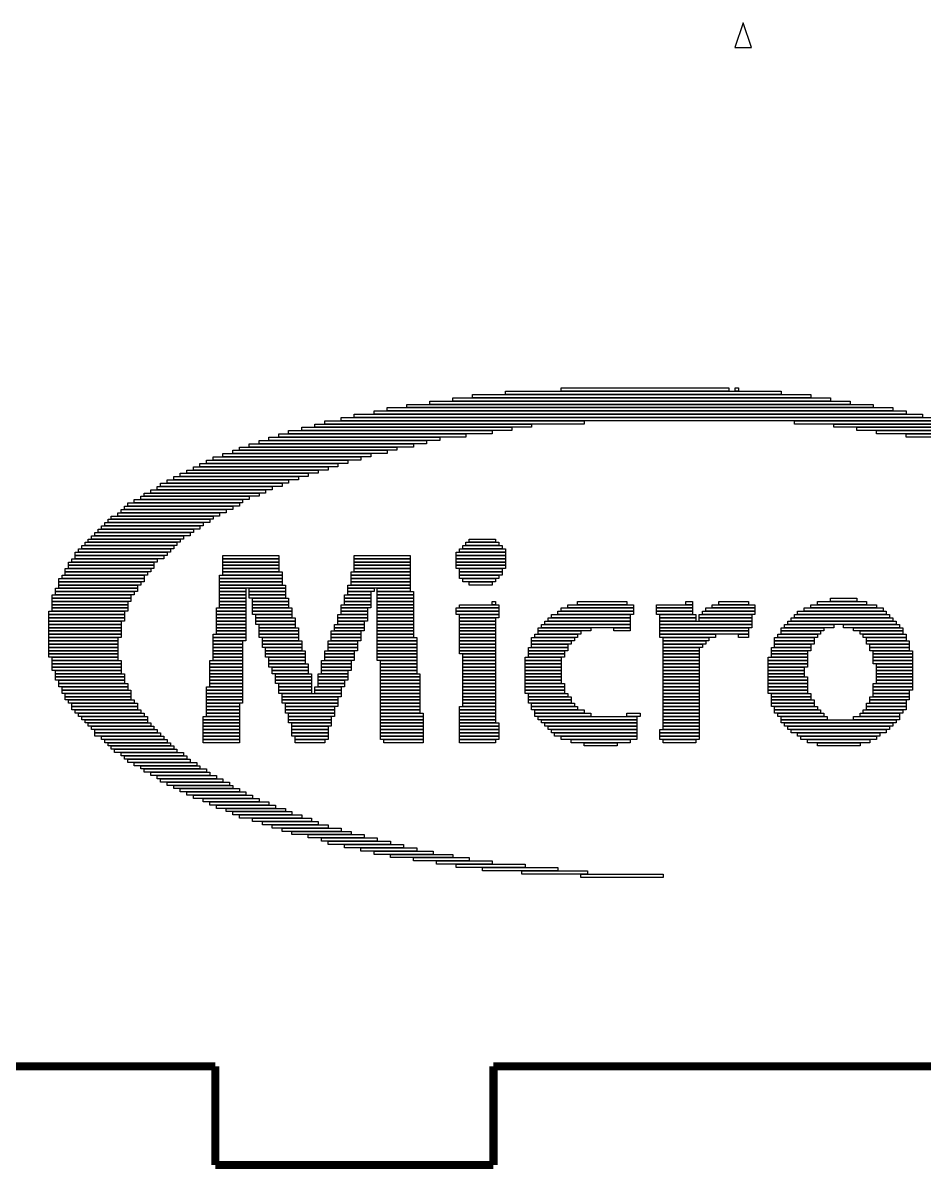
# Model space of a CAD drawing. Extents: x -24 to 175, y -12 to 101.
# Drawn here: x 49.76 to 63.7, y 7.55 to 25.28 of the extents above; entities that cross this region are included whole.
import ezdxf

# ---------------------------------------------------------------- set-up
doc = ezdxf.new("R2010")
doc.units = 0
doc.layers.add('PG_SILKSCREEN_TOP', color=4, linetype='CONTINUOUS')

msp = doc.modelspace()

# ---------------------------------------------------------------- linework, layer by layer
at = {"layer": 'PG_SILKSCREEN_TOP'}
for points in [[(60.904171, 25.27869), (60.777171, 24.89769), (61.031171, 24.89769)], [(56.7182, 19.4818), (56.7182, 19.5326), (61.9506, 19.5326), (61.9506, 19.4818)], [(57.2262, 19.5326), (57.2262, 19.5834), (61.4934, 19.5834), (61.4934, 19.5326)], [(58.0898, 19.5834), (58.0898, 19.6342), (60.6806, 19.6342), (60.6806, 19.5834)], [(60.7822, 19.5834), (60.7822, 19.6342), (60.833, 19.6342), (60.833, 19.5834)], [(55.3974, 19.2786), (55.3974, 19.3294), (63.2206, 19.3294), (63.2206, 19.2786)], [(55.7022, 19.3294), (55.7022, 19.3802), (62.9158, 19.3802), (62.9158, 19.3294)], [(56.0578, 19.3802), (56.0578, 19.431), (62.5602, 19.431), (62.5602, 19.3802)], [(56.4134, 19.431), (56.4134, 19.4818), (62.2554, 19.4818), (62.2554, 19.431)], [(54.6862, 19.1262), (54.6862, 19.177), (63.9318, 19.177), (63.9318, 19.1262)], [(54.8894, 19.177), (54.8894, 19.2278), (63.6778, 19.2278), (63.6778, 19.177)], [(55.1942, 19.2278), (55.1942, 19.2786), (63.4238, 19.2786), (63.4238, 19.2278)], [(53.8734, 18.923), (53.8734, 18.9738), (57.023, 18.9738), (57.023, 18.923)], [(54.0766, 18.9738), (54.0766, 19.0246), (57.3278, 19.0246), (57.3278, 18.9738)], [(54.2798, 19.0246), (54.2798, 19.0754), (57.6326, 19.0754), (57.6326, 19.0246)], [(54.4322, 19.0754), (54.4322, 19.1262), (58.4454, 19.1262), (58.4454, 19.0754)], [(61.6966, 19.0754), (61.6966, 19.1262), (64.135, 19.1262), (64.135, 19.0754)], [(62.3062, 19.0246), (62.3062, 19.0754), (64.2874, 19.0754), (64.2874, 19.0246)], [(62.6618, 18.9738), (62.6618, 19.0246), (64.4906, 19.0246), (64.4906, 18.9738)], [(62.9666, 18.923), (62.9666, 18.9738), (64.6938, 18.9738), (64.6938, 18.923)], [(53.4162, 18.7706), (53.4162, 18.8214), (56.007, 18.8214), (56.007, 18.7706)], [(53.5686, 18.8214), (53.5686, 18.8722), (56.2102, 18.8722), (56.2102, 18.8214)], [(53.721, 18.8722), (53.721, 18.923), (56.6166, 18.923), (56.6166, 18.8722)], [(63.4238, 18.8722), (63.4238, 18.923), (64.8462, 18.923), (64.8462, 18.8722)], [(52.8574, 18.5674), (52.8574, 18.6182), (55.1434, 18.6182), (55.1434, 18.5674)], [(53.0098, 18.6182), (53.0098, 18.669), (55.3974, 18.669), (55.3974, 18.6182)], [(53.1114, 18.669), (53.1114, 18.7198), (55.5498, 18.7198), (55.5498, 18.669)], [(53.2638, 18.7198), (53.2638, 18.7706), (55.8038, 18.7706), (55.8038, 18.7198)], [(52.5018, 18.415), (52.5018, 18.4658), (54.6354, 18.4658), (54.6354, 18.415)], [(52.6034, 18.4658), (52.6034, 18.5166), (54.7878, 18.5166), (54.7878, 18.4658)], [(52.705, 18.5166), (52.705, 18.5674), (54.991, 18.5674), (54.991, 18.5166)], [(52.0954, 18.2118), (52.0954, 18.2626), (54.0258, 18.2626), (54.0258, 18.2118)], [(52.197, 18.2626), (52.197, 18.3134), (54.1782, 18.3134), (54.1782, 18.2626)], [(52.2986, 18.3134), (52.2986, 18.3642), (54.3306, 18.3642), (54.3306, 18.3134)], [(52.4002, 18.3642), (52.4002, 18.415), (54.483, 18.415), (54.483, 18.3642)], [(51.8414, 18.0594), (51.8414, 18.1102), (53.6194, 18.1102), (53.6194, 18.0594)], [(51.8922, 18.1102), (51.8922, 18.161), (53.7718, 18.161), (53.7718, 18.1102)], [(51.9938, 18.161), (51.9938, 18.2118), (53.8734, 18.2118), (53.8734, 18.161)], [(51.4858, 17.8562), (51.4858, 17.907), (53.1622, 17.907), (53.1622, 17.8562)], [(51.5874, 17.907), (51.5874, 17.9578), (53.2638, 17.9578), (53.2638, 17.907)], [(51.6382, 17.9578), (51.6382, 18.0086), (53.4162, 18.0086), (53.4162, 17.9578)], [(51.7398, 18.0086), (51.7398, 18.0594), (53.5178, 18.0594), (53.5178, 18.0086)], [(51.2826, 17.7038), (51.2826, 17.7546), (52.9082, 17.7546), (52.9082, 17.7038)], [(51.3334, 17.7546), (51.3334, 17.8054), (53.0098, 17.8054), (53.0098, 17.7546)], [(51.3842, 17.8054), (51.3842, 17.8562), (53.1114, 17.8562), (53.1114, 17.8054)], [(51.0286, 17.5006), (51.0286, 17.5514), (52.5526, 17.5514), (52.5526, 17.5006)], [(51.0794, 17.5514), (51.0794, 17.6022), (52.6542, 17.6022), (52.6542, 17.5514)], [(51.1302, 17.6022), (51.1302, 17.653), (52.705, 17.653), (52.705, 17.6022)], [(51.2318, 17.653), (51.2318, 17.7038), (52.8066, 17.7038), (52.8066, 17.653)], [(50.8762, 17.3482), (50.8762, 17.399), (52.3494, 17.399), (52.3494, 17.3482)], [(50.927, 17.399), (50.927, 17.4498), (52.4002, 17.4498), (52.4002, 17.399)], [(50.9778, 17.4498), (50.9778, 17.5006), (52.5018, 17.5006), (52.5018, 17.4498)], [(50.673, 17.145), (50.673, 17.1958), (52.0954, 17.1958), (52.0954, 17.145)], [(50.7238, 17.1958), (50.7238, 17.2466), (52.1462, 17.2466), (52.1462, 17.1958)], [(50.7746, 17.2466), (50.7746, 17.2974), (52.197, 17.2974), (52.197, 17.2466)], [(50.8254, 17.2974), (50.8254, 17.3482), (52.2478, 17.3482), (52.2478, 17.2974)], [(56.5658, 17.145), (56.5658, 17.1958), (57.1754, 17.1958), (57.1754, 17.145)], [(56.6166, 17.1958), (56.6166, 17.2466), (57.1246, 17.2466), (57.1246, 17.1958)], [(56.6674, 17.2466), (56.6674, 17.2974), (57.0738, 17.2974), (57.0738, 17.2466)], [(50.5714, 17.0434), (50.5714, 17.0942), (51.9938, 17.0942), (51.9938, 17.0434)], [(50.5714, 16.9926), (50.5714, 17.0434), (51.943, 17.0434), (51.943, 16.9926)], [(50.6222, 17.0942), (50.6222, 17.145), (52.0446, 17.145), (52.0446, 17.0942)], [(52.8574, 16.9926), (52.8574, 17.0434), (53.721, 17.0434), (53.721, 16.9926)], [(54.8894, 16.9926), (54.8894, 17.0434), (55.753, 17.0434), (55.753, 16.9926)], [(56.4642, 17.0434), (56.4642, 17.0942), (57.2262, 17.0942), (57.2262, 17.0434)], [(56.4642, 16.9926), (56.4642, 17.0434), (57.2262, 17.0434), (57.2262, 16.9926)], [(56.515, 17.0942), (56.515, 17.145), (57.2262, 17.145), (57.2262, 17.0942)], [(50.419, 16.7894), (50.419, 16.8402), (51.7398, 16.8402), (51.7398, 16.7894)], [(50.4698, 16.891), (50.4698, 16.9418), (51.7906, 16.9418), (51.7906, 16.891)], [(50.4698, 16.8402), (50.4698, 16.891), (51.7906, 16.891), (51.7906, 16.8402)], [(50.5206, 16.9418), (50.5206, 16.9926), (51.8414, 16.9926), (51.8414, 16.9418)], [(52.8574, 16.9418), (52.8574, 16.9926), (53.721, 16.9926), (53.721, 16.9418)], [(52.8574, 16.891), (52.8574, 16.9418), (53.721, 16.9418), (53.721, 16.891)], [(52.8574, 16.8402), (52.8574, 16.891), (53.721, 16.891), (53.721, 16.8402)], [(52.8574, 16.7894), (52.8574, 16.8402), (53.721, 16.8402), (53.721, 16.7894)], [(54.8894, 16.9418), (54.8894, 16.9926), (55.753, 16.9926), (55.753, 16.9418)], [(54.8894, 16.891), (54.8894, 16.9418), (55.753, 16.9418), (55.753, 16.891)], [(54.8894, 16.8402), (54.8894, 16.891), (55.753, 16.891), (55.753, 16.8402)], [(54.8894, 16.7894), (54.8894, 16.8402), (55.753, 16.8402), (55.753, 16.7894)], [(56.4642, 16.9418), (56.4642, 16.9926), (57.2262, 16.9926), (57.2262, 16.9418)], [(56.4642, 16.891), (56.4642, 16.9418), (57.2262, 16.9418), (57.2262, 16.891)], [(56.4642, 16.8402), (56.4642, 16.891), (57.2262, 16.891), (57.2262, 16.8402)], [(56.515, 16.7894), (56.515, 16.8402), (57.1754, 16.8402), (57.1754, 16.7894)], [(50.3174, 16.637), (50.3174, 16.6878), (51.6382, 16.6878), (51.6382, 16.637)], [(50.3682, 16.6878), (50.3682, 16.7386), (51.6382, 16.7386), (51.6382, 16.6878)], [(50.419, 16.7386), (50.419, 16.7894), (51.689, 16.7894), (51.689, 16.7386)], [(52.8066, 16.6878), (52.8066, 16.7386), (53.7718, 16.7386), (53.7718, 16.6878)], [(52.8066, 16.637), (52.8066, 16.6878), (53.7718, 16.6878), (53.7718, 16.637)], [(52.8574, 16.7386), (52.8574, 16.7894), (53.7718, 16.7894), (53.7718, 16.7386)], [(54.8386, 16.7386), (54.8386, 16.7894), (55.753, 16.7894), (55.753, 16.7386)], [(54.8386, 16.6878), (54.8386, 16.7386), (55.753, 16.7386), (55.753, 16.6878)], [(54.8386, 16.637), (54.8386, 16.6878), (55.753, 16.6878), (55.753, 16.637)], [(56.515, 16.7386), (56.515, 16.7894), (57.1754, 16.7894), (57.1754, 16.7386)], [(56.515, 16.6878), (56.515, 16.7386), (57.1246, 16.7386), (57.1246, 16.6878)], [(56.5658, 16.637), (56.5658, 16.6878), (57.0738, 16.6878), (57.0738, 16.637)], [(50.2666, 16.4846), (50.2666, 16.5354), (51.5366, 16.5354), (51.5366, 16.4846)], [(50.2666, 16.4338), (50.2666, 16.4846), (51.4858, 16.4846), (51.4858, 16.4338)], [(50.3174, 16.5862), (50.3174, 16.637), (51.5874, 16.637), (51.5874, 16.5862)], [(50.3174, 16.5354), (50.3174, 16.5862), (51.5366, 16.5862), (51.5366, 16.5354)], [(52.8066, 16.5862), (52.8066, 16.637), (53.7718, 16.637), (53.7718, 16.5862)], [(52.8066, 16.5354), (52.8066, 16.5862), (53.8226, 16.5862), (53.8226, 16.5354)], [(52.8066, 16.4846), (52.8066, 16.5354), (53.213, 16.5354), (53.213, 16.4846)], [(52.8066, 16.4338), (52.8066, 16.4846), (53.213, 16.4846), (53.213, 16.4338)], [(53.2638, 16.4846), (53.2638, 16.5354), (53.8226, 16.5354), (53.8226, 16.4846)], [(53.2638, 16.4338), (53.2638, 16.4846), (53.8226, 16.4846), (53.8226, 16.4338)], [(54.7878, 16.5354), (54.7878, 16.5862), (55.753, 16.5862), (55.753, 16.5354)], [(54.7878, 16.4846), (54.7878, 16.5354), (55.1942, 16.5354), (55.1942, 16.4846)], [(54.7878, 16.4338), (54.7878, 16.4846), (55.1434, 16.4846), (55.1434, 16.4338)], [(54.8386, 16.5862), (54.8386, 16.637), (55.753, 16.637), (55.753, 16.5862)], [(55.245, 16.4846), (55.245, 16.5354), (55.753, 16.5354), (55.753, 16.4846)], [(55.245, 16.4338), (55.245, 16.4846), (55.8038, 16.4846), (55.8038, 16.4338)], [(56.6674, 16.5862), (56.6674, 16.637), (57.023, 16.637), (57.023, 16.5862)], [(50.2158, 16.383), (50.2158, 16.4338), (51.435, 16.4338), (51.435, 16.383)], [(50.2158, 16.3322), (50.2158, 16.383), (51.435, 16.383), (51.435, 16.3322)], [(50.2158, 16.2814), (50.2158, 16.3322), (51.3842, 16.3322), (51.3842, 16.2814)], [(52.8066, 16.383), (52.8066, 16.4338), (53.213, 16.4338), (53.213, 16.383)], [(52.8066, 16.3322), (52.8066, 16.383), (53.213, 16.383), (53.213, 16.3322)], [(52.8066, 16.2814), (52.8066, 16.3322), (53.213, 16.3322), (53.213, 16.2814)], [(53.2638, 16.383), (53.2638, 16.4338), (53.8226, 16.4338), (53.8226, 16.383)], [(53.3146, 16.3322), (53.3146, 16.383), (53.8734, 16.383), (53.8734, 16.3322)], [(53.3146, 16.2814), (53.3146, 16.3322), (53.8734, 16.3322), (53.8734, 16.2814)], [(54.737, 16.383), (54.737, 16.4338), (55.1434, 16.4338), (55.1434, 16.383)], [(54.737, 16.3322), (54.737, 16.383), (55.1434, 16.383), (55.1434, 16.3322)], [(54.737, 16.2814), (54.737, 16.3322), (55.1434, 16.3322), (55.1434, 16.2814)], [(55.245, 16.383), (55.245, 16.4338), (55.8038, 16.4338), (55.8038, 16.383)], [(55.245, 16.3322), (55.245, 16.383), (55.8038, 16.383), (55.8038, 16.3322)], [(55.245, 16.2814), (55.245, 16.3322), (55.8038, 16.3322), (55.8038, 16.2814)], [(57.023, 16.2814), (57.023, 16.3322), (57.0738, 16.3322), (57.0738, 16.2814)], [(58.3438, 16.2814), (58.3438, 16.3322), (59.1058, 16.3322), (59.1058, 16.2814)], [(60.0202, 16.2814), (60.0202, 16.3322), (60.1218, 16.3322), (60.1218, 16.2814)], [(60.5282, 16.2814), (60.5282, 16.3322), (60.9854, 16.3322), (60.9854, 16.2814)], [(62.0522, 16.2814), (62.0522, 16.3322), (62.8142, 16.3322), (62.8142, 16.2814)], [(62.2554, 16.3322), (62.2554, 16.383), (62.6618, 16.383), (62.6618, 16.3322)], [(50.165, 16.129), (50.165, 16.1798), (51.3334, 16.1798), (51.3334, 16.129)], [(50.2158, 16.2306), (50.2158, 16.2814), (51.3842, 16.2814), (51.3842, 16.2306)], [(50.2158, 16.1798), (50.2158, 16.2306), (51.3842, 16.2306), (51.3842, 16.1798)], [(52.7558, 16.1798), (52.7558, 16.2306), (53.213, 16.2306), (53.213, 16.1798)], [(52.7558, 16.129), (52.7558, 16.1798), (53.213, 16.1798), (53.213, 16.129)], [(52.8066, 16.2306), (52.8066, 16.2814), (53.213, 16.2814), (53.213, 16.2306)], [(53.3146, 16.2306), (53.3146, 16.2814), (53.8734, 16.2814), (53.8734, 16.2306)], [(53.3146, 16.1798), (53.3146, 16.2306), (53.9242, 16.2306), (53.9242, 16.1798)], [(53.3146, 16.129), (53.3146, 16.1798), (53.9242, 16.1798), (53.9242, 16.129)], [(54.6862, 16.2306), (54.6862, 16.2814), (55.1434, 16.2814), (55.1434, 16.2306)], [(54.6862, 16.1798), (54.6862, 16.2306), (55.0926, 16.2306), (55.0926, 16.1798)], [(54.6862, 16.129), (54.6862, 16.1798), (55.0926, 16.1798), (55.0926, 16.129)], [(55.245, 16.2306), (55.245, 16.2814), (55.8038, 16.2814), (55.8038, 16.2306)], [(55.245, 16.1798), (55.245, 16.2306), (55.8038, 16.2306), (55.8038, 16.1798)], [(55.245, 16.129), (55.245, 16.1798), (55.8038, 16.1798), (55.8038, 16.129)], [(56.4642, 16.1798), (56.4642, 16.2306), (57.1246, 16.2306), (57.1246, 16.1798)], [(56.4642, 16.129), (56.4642, 16.1798), (57.1246, 16.1798), (57.1246, 16.129)], [(56.515, 16.2306), (56.515, 16.2814), (57.1246, 16.2814), (57.1246, 16.2306)], [(58.039, 16.129), (58.039, 16.1798), (59.2074, 16.1798), (59.2074, 16.129)], [(58.0898, 16.1798), (58.0898, 16.2306), (59.2074, 16.2306), (59.2074, 16.1798)], [(58.1914, 16.2306), (58.1914, 16.2814), (59.2074, 16.2814), (59.2074, 16.2306)], [(59.563, 16.2306), (59.563, 16.2814), (60.1218, 16.2814), (60.1218, 16.2306)], [(59.563, 16.1798), (59.563, 16.2306), (60.1218, 16.2306), (60.1218, 16.1798)], [(59.563, 16.129), (59.563, 16.1798), (60.1218, 16.1798), (60.1218, 16.129)], [(60.2742, 16.129), (60.2742, 16.1798), (61.087, 16.1798), (61.087, 16.129)], [(60.325, 16.1798), (60.325, 16.2306), (61.087, 16.2306), (61.087, 16.1798)], [(60.4266, 16.2306), (60.4266, 16.2814), (61.087, 16.2814), (61.087, 16.2306)], [(61.7474, 16.129), (61.7474, 16.1798), (63.119, 16.1798), (63.119, 16.129)], [(61.849, 16.1798), (61.849, 16.2306), (63.0682, 16.2306), (63.0682, 16.1798)], [(61.9506, 16.2306), (61.9506, 16.2814), (62.9666, 16.2814), (62.9666, 16.2306)], [(50.165, 16.0782), (50.165, 16.129), (51.3334, 16.129), (51.3334, 16.0782)], [(50.165, 16.0274), (50.165, 16.0782), (51.3334, 16.0782), (51.3334, 16.0274)], [(50.165, 15.9766), (50.165, 16.0274), (51.2826, 16.0274), (51.2826, 15.9766)], [(50.165, 15.9258), (50.165, 15.9766), (51.2826, 15.9766), (51.2826, 15.9258)], [(52.7558, 16.0782), (52.7558, 16.129), (53.213, 16.129), (53.213, 16.0782)], [(52.7558, 16.0274), (52.7558, 16.0782), (53.213, 16.0782), (53.213, 16.0274)], [(52.7558, 15.9766), (52.7558, 16.0274), (53.213, 16.0274), (53.213, 15.9766)], [(52.7558, 15.9258), (52.7558, 15.9766), (53.213, 15.9766), (53.213, 15.9258)], [(53.3654, 16.0782), (53.3654, 16.129), (53.9242, 16.129), (53.9242, 16.0782)], [(53.3654, 16.0274), (53.3654, 16.0782), (53.975, 16.0782), (53.975, 16.0274)], [(53.3654, 15.9766), (53.3654, 16.0274), (53.975, 16.0274), (53.975, 15.9766)], [(53.4162, 15.9258), (53.4162, 15.9766), (53.975, 15.9766), (53.975, 15.9258)], [(54.5846, 15.9258), (54.5846, 15.9766), (55.0418, 15.9766), (55.0418, 15.9258)], [(54.6354, 16.0782), (54.6354, 16.129), (55.0926, 16.129), (55.0926, 16.0782)], [(54.6354, 16.0274), (54.6354, 16.0782), (55.0926, 16.0782), (55.0926, 16.0274)], [(54.6354, 15.9766), (54.6354, 16.0274), (55.0418, 16.0274), (55.0418, 15.9766)], [(55.245, 16.0782), (55.245, 16.129), (55.8038, 16.129), (55.8038, 16.0782)], [(55.245, 16.0274), (55.245, 16.0782), (55.8038, 16.0782), (55.8038, 16.0274)], [(55.245, 15.9766), (55.245, 16.0274), (55.8038, 16.0274), (55.8038, 15.9766)], [(55.245, 15.9258), (55.245, 15.9766), (55.8038, 15.9766), (55.8038, 15.9258)], [(56.515, 16.0782), (56.515, 16.129), (57.1246, 16.129), (57.1246, 16.0782)], [(56.515, 16.0274), (56.515, 16.0782), (57.0738, 16.0782), (57.0738, 16.0274)], [(56.515, 15.9766), (56.515, 16.0274), (57.0738, 16.0274), (57.0738, 15.9766)], [(56.515, 15.9258), (56.515, 15.9766), (57.0738, 15.9766), (57.0738, 15.9258)], [(57.785, 15.9258), (57.785, 15.9766), (59.1566, 15.9766), (59.1566, 15.9258)], [(57.8358, 15.9766), (57.8358, 16.0274), (59.1566, 16.0274), (59.1566, 15.9766)], [(57.8866, 16.0274), (57.8866, 16.0782), (59.1566, 16.0782), (59.1566, 16.0274)], [(57.9374, 16.0782), (57.9374, 16.129), (59.1566, 16.129), (59.1566, 16.0782)], [(59.6138, 16.0782), (59.6138, 16.129), (60.1726, 16.129), (60.1726, 16.0782)], [(59.6138, 16.0274), (59.6138, 16.0782), (60.1726, 16.0782), (60.1726, 16.0274)], [(59.6138, 15.9766), (59.6138, 16.0274), (61.0362, 16.0274), (61.0362, 15.9766)], [(59.6138, 15.9258), (59.6138, 15.9766), (61.0362, 15.9766), (61.0362, 15.9258)], [(60.2234, 16.0782), (60.2234, 16.129), (61.0362, 16.129), (61.0362, 16.0782)], [(60.2234, 16.0274), (60.2234, 16.0782), (61.0362, 16.0782), (61.0362, 16.0274)], [(61.5442, 15.9258), (61.5442, 15.9766), (62.3062, 15.9766), (62.3062, 15.9258)], [(61.595, 15.9766), (61.595, 16.0274), (63.2714, 16.0274), (63.2714, 15.9766)], [(61.6458, 16.0274), (61.6458, 16.0782), (63.2206, 16.0782), (63.2206, 16.0274)], [(61.6966, 16.0782), (61.6966, 16.129), (63.1698, 16.129), (63.1698, 16.0782)], [(62.4586, 15.9258), (62.4586, 15.9766), (63.3222, 15.9766), (63.3222, 15.9258)], [(50.165, 15.875), (50.165, 15.9258), (51.2826, 15.9258), (51.2826, 15.875)], [(50.165, 15.8242), (50.165, 15.875), (51.2826, 15.875), (51.2826, 15.8242)], [(50.165, 15.7734), (50.165, 15.8242), (51.2826, 15.8242), (51.2826, 15.7734)], [(52.705, 15.7734), (52.705, 15.8242), (53.213, 15.8242), (53.213, 15.7734)], [(52.7558, 15.875), (52.7558, 15.9258), (53.213, 15.9258), (53.213, 15.875)], [(52.7558, 15.8242), (52.7558, 15.875), (53.213, 15.875), (53.213, 15.8242)], [(53.4162, 15.875), (53.4162, 15.9258), (54.0258, 15.9258), (54.0258, 15.875)], [(53.4162, 15.8242), (53.4162, 15.875), (54.0258, 15.875), (54.0258, 15.8242)], [(53.4162, 15.7734), (53.4162, 15.8242), (54.0258, 15.8242), (54.0258, 15.7734)], [(54.5338, 15.8242), (54.5338, 15.875), (54.991, 15.875), (54.991, 15.8242)], [(54.5338, 15.7734), (54.5338, 15.8242), (54.991, 15.8242), (54.991, 15.7734)], [(54.5846, 15.875), (54.5846, 15.9258), (55.0418, 15.9258), (55.0418, 15.875)], [(55.245, 15.875), (55.245, 15.9258), (55.8038, 15.9258), (55.8038, 15.875)], [(55.245, 15.8242), (55.245, 15.875), (55.8038, 15.875), (55.8038, 15.8242)], [(55.245, 15.7734), (55.245, 15.8242), (55.8038, 15.8242), (55.8038, 15.7734)], [(56.515, 15.875), (56.515, 15.9258), (57.0738, 15.9258), (57.0738, 15.875)], [(56.515, 15.8242), (56.515, 15.875), (57.0738, 15.875), (57.0738, 15.8242)], [(56.515, 15.7734), (56.515, 15.8242), (57.0738, 15.8242), (57.0738, 15.7734)], [(57.6834, 15.7734), (57.6834, 15.8242), (58.3438, 15.8242), (58.3438, 15.7734)], [(57.7342, 15.875), (57.7342, 15.9258), (58.547, 15.9258), (58.547, 15.875)], [(57.7342, 15.8242), (57.7342, 15.875), (58.3946, 15.875), (58.3946, 15.8242)], [(58.9026, 15.875), (58.9026, 15.9258), (59.1566, 15.9258), (59.1566, 15.875)], [(59.6138, 15.875), (59.6138, 15.9258), (60.9854, 15.9258), (60.9854, 15.875)], [(59.6138, 15.8242), (59.6138, 15.875), (60.9854, 15.875), (60.9854, 15.8242)], [(59.6138, 15.7734), (59.6138, 15.8242), (60.4774, 15.8242), (60.4774, 15.7734)], [(60.833, 15.7734), (60.833, 15.8242), (60.9854, 15.8242), (60.9854, 15.7734)], [(61.4426, 15.7734), (61.4426, 15.8242), (62.0522, 15.8242), (62.0522, 15.7734)], [(61.4934, 15.875), (61.4934, 15.9258), (62.1538, 15.9258), (62.1538, 15.875)], [(61.4934, 15.8242), (61.4934, 15.875), (62.103, 15.875), (62.103, 15.8242)], [(62.611, 15.875), (62.611, 15.9258), (63.373, 15.9258), (63.373, 15.875)], [(62.7126, 15.8242), (62.7126, 15.875), (63.373, 15.875), (63.373, 15.8242)], [(62.7634, 15.7734), (62.7634, 15.8242), (63.4238, 15.8242), (63.4238, 15.7734)], [(50.165, 15.7226), (50.165, 15.7734), (51.2318, 15.7734), (51.2318, 15.7226)], [(50.165, 15.6718), (50.165, 15.7226), (51.2318, 15.7226), (51.2318, 15.6718)], [(50.165, 15.621), (50.165, 15.6718), (51.2318, 15.6718), (51.2318, 15.621)], [(50.165, 15.5702), (50.165, 15.621), (51.2318, 15.621), (51.2318, 15.5702)], [(52.705, 15.7226), (52.705, 15.7734), (53.213, 15.7734), (53.213, 15.7226)], [(52.705, 15.6718), (52.705, 15.7226), (53.1622, 15.7226), (53.1622, 15.6718)], [(52.705, 15.621), (52.705, 15.6718), (53.1622, 15.6718), (53.1622, 15.621)], [(52.705, 15.5702), (52.705, 15.621), (53.1622, 15.621), (53.1622, 15.5702)], [(53.467, 15.7226), (53.467, 15.7734), (54.0258, 15.7734), (54.0258, 15.7226)], [(53.467, 15.6718), (53.467, 15.7226), (54.0766, 15.7226), (54.0766, 15.6718)], [(53.467, 15.621), (53.467, 15.6718), (54.0766, 15.6718), (54.0766, 15.621)], [(53.5178, 15.5702), (53.5178, 15.621), (54.0766, 15.621), (54.0766, 15.5702)], [(54.483, 15.6718), (54.483, 15.7226), (54.9402, 15.7226), (54.9402, 15.6718)], [(54.483, 15.621), (54.483, 15.6718), (54.9402, 15.6718), (54.9402, 15.621)], [(54.483, 15.5702), (54.483, 15.621), (54.9402, 15.621), (54.9402, 15.5702)], [(54.5338, 15.7226), (54.5338, 15.7734), (54.991, 15.7734), (54.991, 15.7226)], [(55.245, 15.7226), (55.245, 15.7734), (55.8546, 15.7734), (55.8546, 15.7226)], [(55.245, 15.6718), (55.245, 15.7226), (55.8546, 15.7226), (55.8546, 15.6718)], [(55.245, 15.621), (55.245, 15.6718), (55.8546, 15.6718), (55.8546, 15.621)], [(55.245, 15.5702), (55.245, 15.621), (55.8546, 15.621), (55.8546, 15.5702)], [(56.515, 15.7226), (56.515, 15.7734), (57.0738, 15.7734), (57.0738, 15.7226)], [(56.515, 15.6718), (56.515, 15.7226), (57.0738, 15.7226), (57.0738, 15.6718)], [(56.515, 15.621), (56.515, 15.6718), (57.0738, 15.6718), (57.0738, 15.621)], [(56.515, 15.5702), (56.515, 15.621), (57.0738, 15.621), (57.0738, 15.5702)], [(57.5818, 15.5702), (57.5818, 15.621), (58.1914, 15.621), (58.1914, 15.5702)], [(57.6326, 15.7226), (57.6326, 15.7734), (58.293, 15.7734), (58.293, 15.7226)], [(57.6326, 15.6718), (57.6326, 15.7226), (58.2422, 15.7226), (58.2422, 15.6718)], [(57.6326, 15.621), (57.6326, 15.6718), (58.1914, 15.6718), (58.1914, 15.621)], [(59.6646, 15.7226), (59.6646, 15.7734), (60.3758, 15.7734), (60.3758, 15.7226)], [(59.6646, 15.6718), (59.6646, 15.7226), (60.325, 15.7226), (60.325, 15.6718)], [(59.6646, 15.621), (59.6646, 15.6718), (60.2742, 15.6718), (60.2742, 15.621)], [(59.6646, 15.5702), (59.6646, 15.621), (60.2234, 15.621), (60.2234, 15.5702)], [(61.341, 15.5702), (61.341, 15.621), (61.9506, 15.621), (61.9506, 15.5702)], [(61.3918, 15.7226), (61.3918, 15.7734), (62.0014, 15.7734), (62.0014, 15.7226)], [(61.3918, 15.6718), (61.3918, 15.7226), (62.0014, 15.7226), (62.0014, 15.6718)], [(61.3918, 15.621), (61.3918, 15.6718), (61.9506, 15.6718), (61.9506, 15.621)], [(62.8142, 15.7226), (62.8142, 15.7734), (63.4238, 15.7734), (63.4238, 15.7226)], [(62.8142, 15.6718), (62.8142, 15.7226), (63.4746, 15.7226), (63.4746, 15.6718)], [(62.865, 15.621), (62.865, 15.6718), (63.4746, 15.6718), (63.4746, 15.621)], [(62.865, 15.5702), (62.865, 15.621), (63.4746, 15.621), (63.4746, 15.5702)], [(50.165, 15.5194), (50.165, 15.5702), (51.2318, 15.5702), (51.2318, 15.5194)], [(50.165, 15.4686), (50.165, 15.5194), (51.2318, 15.5194), (51.2318, 15.4686)], [(50.2158, 15.4178), (50.2158, 15.4686), (51.2318, 15.4686), (51.2318, 15.4178)], [(52.705, 15.5194), (52.705, 15.5702), (53.1622, 15.5702), (53.1622, 15.5194)], [(52.705, 15.4686), (52.705, 15.5194), (53.1622, 15.5194), (53.1622, 15.4686)], [(52.705, 15.4178), (52.705, 15.4686), (53.1622, 15.4686), (53.1622, 15.4178)], [(53.5178, 15.5194), (53.5178, 15.5702), (54.1274, 15.5702), (54.1274, 15.5194)], [(53.5178, 15.4686), (53.5178, 15.5194), (54.1274, 15.5194), (54.1274, 15.4686)], [(53.5686, 15.4178), (53.5686, 15.4686), (54.1274, 15.4686), (54.1274, 15.4178)], [(54.4322, 15.5194), (54.4322, 15.5702), (54.8894, 15.5702), (54.8894, 15.5194)], [(54.4322, 15.4686), (54.4322, 15.5194), (54.8894, 15.5194), (54.8894, 15.4686)], [(54.4322, 15.4178), (54.4322, 15.4686), (54.8894, 15.4686), (54.8894, 15.4178)], [(55.245, 15.5194), (55.245, 15.5702), (55.8546, 15.5702), (55.8546, 15.5194)], [(55.245, 15.4686), (55.245, 15.5194), (55.8546, 15.5194), (55.8546, 15.4686)], [(55.245, 15.4178), (55.245, 15.4686), (55.8546, 15.4686), (55.8546, 15.4178)], [(56.515, 15.5194), (56.515, 15.5702), (57.0738, 15.5702), (57.0738, 15.5194)], [(56.5658, 15.4686), (56.5658, 15.5194), (57.0738, 15.5194), (57.0738, 15.4686)], [(56.5658, 15.4178), (56.5658, 15.4686), (57.0738, 15.4686), (57.0738, 15.4178)], [(57.531, 15.4178), (57.531, 15.4686), (58.0898, 15.4686), (58.0898, 15.4178)], [(57.5818, 15.5194), (57.5818, 15.5702), (58.1406, 15.5702), (58.1406, 15.5194)], [(57.5818, 15.4686), (57.5818, 15.5194), (58.1406, 15.5194), (58.1406, 15.4686)], [(59.6646, 15.5194), (59.6646, 15.5702), (60.2234, 15.5702), (60.2234, 15.5194)], [(59.6646, 15.4686), (59.6646, 15.5194), (60.2234, 15.5194), (60.2234, 15.4686)], [(59.6646, 15.4178), (59.6646, 15.4686), (60.2234, 15.4686), (60.2234, 15.4178)], [(61.2902, 15.4178), (61.2902, 15.4686), (61.8998, 15.4686), (61.8998, 15.4178)], [(61.341, 15.5194), (61.341, 15.5702), (61.8998, 15.5702), (61.8998, 15.5194)], [(61.341, 15.4686), (61.341, 15.5194), (61.8998, 15.5194), (61.8998, 15.4686)], [(62.9158, 15.5194), (62.9158, 15.5702), (63.5254, 15.5702), (63.5254, 15.5194)], [(62.9158, 15.4686), (62.9158, 15.5194), (63.5254, 15.5194), (63.5254, 15.4686)], [(62.9158, 15.4178), (62.9158, 15.4686), (63.5254, 15.4686), (63.5254, 15.4178)], [(50.2158, 15.367), (50.2158, 15.4178), (51.2826, 15.4178), (51.2826, 15.367)], [(50.2158, 15.3162), (50.2158, 15.367), (51.2826, 15.367), (51.2826, 15.3162)], [(50.2158, 15.2654), (50.2158, 15.3162), (51.2826, 15.3162), (51.2826, 15.2654)], [(50.2666, 15.2146), (50.2666, 15.2654), (51.2826, 15.2654), (51.2826, 15.2146)], [(52.6542, 15.367), (52.6542, 15.4178), (53.1622, 15.4178), (53.1622, 15.367)], [(52.6542, 15.3162), (52.6542, 15.367), (53.1622, 15.367), (53.1622, 15.3162)], [(52.6542, 15.2654), (52.6542, 15.3162), (53.1622, 15.3162), (53.1622, 15.2654)], [(52.6542, 15.2146), (52.6542, 15.2654), (53.1622, 15.2654), (53.1622, 15.2146)], [(53.5686, 15.367), (53.5686, 15.4178), (54.1274, 15.4178), (54.1274, 15.367)], [(53.5686, 15.3162), (53.5686, 15.367), (54.1782, 15.367), (54.1782, 15.3162)], [(53.6194, 15.2654), (53.6194, 15.3162), (54.1782, 15.3162), (54.1782, 15.2654)], [(53.6194, 15.2146), (53.6194, 15.2654), (54.1782, 15.2654), (54.1782, 15.2146)], [(54.3814, 15.367), (54.3814, 15.4178), (54.8386, 15.4178), (54.8386, 15.367)], [(54.3814, 15.3162), (54.3814, 15.367), (54.8386, 15.367), (54.8386, 15.3162)], [(54.3814, 15.2654), (54.3814, 15.3162), (54.8386, 15.3162), (54.8386, 15.2654)], [(54.3814, 15.2146), (54.3814, 15.2654), (54.7878, 15.2654), (54.7878, 15.2146)], [(55.2958, 15.367), (55.2958, 15.4178), (55.8546, 15.4178), (55.8546, 15.367)], [(55.2958, 15.3162), (55.2958, 15.367), (55.8546, 15.367), (55.8546, 15.3162)], [(55.2958, 15.2654), (55.2958, 15.3162), (55.8546, 15.3162), (55.8546, 15.2654)], [(55.2958, 15.2146), (55.2958, 15.2654), (55.8546, 15.2654), (55.8546, 15.2146)], [(56.5658, 15.367), (56.5658, 15.4178), (57.0738, 15.4178), (57.0738, 15.367)], [(56.5658, 15.3162), (56.5658, 15.367), (57.0738, 15.367), (57.0738, 15.3162)], [(56.5658, 15.2654), (56.5658, 15.3162), (57.0738, 15.3162), (57.0738, 15.2654)], [(56.5658, 15.2146), (56.5658, 15.2654), (57.0738, 15.2654), (57.0738, 15.2146)], [(57.531, 15.367), (57.531, 15.4178), (58.0898, 15.4178), (58.0898, 15.367)], [(57.531, 15.3162), (57.531, 15.367), (58.0898, 15.367), (58.0898, 15.3162)], [(57.531, 15.2654), (57.531, 15.3162), (58.0898, 15.3162), (58.0898, 15.2654)], [(57.531, 15.2146), (57.531, 15.2654), (58.0898, 15.2654), (58.0898, 15.2146)], [(59.6646, 15.367), (59.6646, 15.4178), (60.2234, 15.4178), (60.2234, 15.367)], [(59.6646, 15.3162), (59.6646, 15.367), (60.2234, 15.367), (60.2234, 15.3162)], [(59.6646, 15.2654), (59.6646, 15.3162), (60.2234, 15.3162), (60.2234, 15.2654)], [(59.6646, 15.2146), (59.6646, 15.2654), (60.2234, 15.2654), (60.2234, 15.2146)], [(61.2902, 15.367), (61.2902, 15.4178), (61.8998, 15.4178), (61.8998, 15.367)], [(61.2902, 15.3162), (61.2902, 15.367), (61.8998, 15.367), (61.8998, 15.3162)], [(61.2902, 15.2654), (61.2902, 15.3162), (61.849, 15.3162), (61.849, 15.2654)], [(61.2902, 15.2146), (61.2902, 15.2654), (61.849, 15.2654), (61.849, 15.2146)], [(62.9158, 15.367), (62.9158, 15.4178), (63.5254, 15.4178), (63.5254, 15.367)], [(62.9666, 15.3162), (62.9666, 15.367), (63.5254, 15.367), (63.5254, 15.3162)], [(62.9666, 15.2654), (62.9666, 15.3162), (63.5254, 15.3162), (63.5254, 15.2654)], [(62.9666, 15.2146), (62.9666, 15.2654), (63.5254, 15.2654), (63.5254, 15.2146)], [(50.2666, 15.1638), (50.2666, 15.2146), (51.3334, 15.2146), (51.3334, 15.1638)], [(50.2666, 15.113), (50.2666, 15.1638), (51.3334, 15.1638), (51.3334, 15.113)], [(50.3174, 15.0622), (50.3174, 15.113), (51.3334, 15.113), (51.3334, 15.0622)], [(52.6542, 15.1638), (52.6542, 15.2146), (53.1622, 15.2146), (53.1622, 15.1638)], [(52.6542, 15.113), (52.6542, 15.1638), (53.1622, 15.1638), (53.1622, 15.113)], [(52.6542, 15.0622), (52.6542, 15.113), (53.1622, 15.113), (53.1622, 15.0622)], [(53.6702, 15.1638), (53.6702, 15.2146), (54.229, 15.2146), (54.229, 15.1638)], [(53.6702, 15.113), (53.6702, 15.1638), (54.229, 15.1638), (54.229, 15.113)], [(53.6702, 15.0622), (53.6702, 15.113), (54.229, 15.113), (54.229, 15.0622)], [(54.3306, 15.1638), (54.3306, 15.2146), (54.7878, 15.2146), (54.7878, 15.1638)], [(54.3306, 15.113), (54.3306, 15.1638), (54.7878, 15.1638), (54.7878, 15.113)], [(54.3306, 15.0622), (54.3306, 15.113), (54.737, 15.113), (54.737, 15.0622)], [(55.2958, 15.1638), (55.2958, 15.2146), (55.9054, 15.2146), (55.9054, 15.1638)], [(55.2958, 15.113), (55.2958, 15.1638), (55.9054, 15.1638), (55.9054, 15.113)], [(55.2958, 15.0622), (55.2958, 15.113), (55.9054, 15.113), (55.9054, 15.0622)], [(56.5658, 15.1638), (56.5658, 15.2146), (57.0738, 15.2146), (57.0738, 15.1638)], [(56.5658, 15.113), (56.5658, 15.1638), (57.0738, 15.1638), (57.0738, 15.113)], [(56.5658, 15.0622), (56.5658, 15.113), (57.0738, 15.113), (57.0738, 15.0622)], [(57.531, 15.1638), (57.531, 15.2146), (58.0898, 15.2146), (58.0898, 15.1638)], [(57.531, 15.113), (57.531, 15.1638), (58.0898, 15.1638), (58.0898, 15.113)], [(57.531, 15.0622), (57.531, 15.113), (58.0898, 15.113), (58.0898, 15.0622)], [(59.6646, 15.1638), (59.6646, 15.2146), (60.2234, 15.2146), (60.2234, 15.1638)], [(59.6646, 15.113), (59.6646, 15.1638), (60.2234, 15.1638), (60.2234, 15.113)], [(59.6646, 15.0622), (59.6646, 15.113), (60.2234, 15.113), (60.2234, 15.0622)], [(61.2902, 15.1638), (61.2902, 15.2146), (61.849, 15.2146), (61.849, 15.1638)], [(61.2902, 15.113), (61.2902, 15.1638), (61.8998, 15.1638), (61.8998, 15.113)], [(61.2902, 15.0622), (61.2902, 15.113), (61.8998, 15.113), (61.8998, 15.0622)], [(62.9666, 15.1638), (62.9666, 15.2146), (63.5254, 15.2146), (63.5254, 15.1638)], [(62.9666, 15.113), (62.9666, 15.1638), (63.5254, 15.1638), (63.5254, 15.113)], [(62.9666, 15.0622), (62.9666, 15.113), (63.5254, 15.113), (63.5254, 15.0622)], [(50.3174, 15.0114), (50.3174, 15.0622), (51.3842, 15.0622), (51.3842, 15.0114)], [(50.3682, 14.9606), (50.3682, 15.0114), (51.3842, 15.0114), (51.3842, 14.9606)], [(50.3682, 14.9098), (50.3682, 14.9606), (51.435, 14.9606), (51.435, 14.9098)], [(50.419, 14.859), (50.419, 14.9098), (51.435, 14.9098), (51.435, 14.859)], [(52.6034, 14.9606), (52.6034, 15.0114), (53.1622, 15.0114), (53.1622, 14.9606)], [(52.6034, 14.9098), (52.6034, 14.9606), (53.1622, 14.9606), (53.1622, 14.9098)], [(52.6034, 14.859), (52.6034, 14.9098), (53.1622, 14.9098), (53.1622, 14.859)], [(52.6542, 15.0114), (52.6542, 15.0622), (53.1622, 15.0622), (53.1622, 15.0114)], [(53.721, 15.0114), (53.721, 15.0622), (54.229, 15.0622), (54.229, 15.0114)], [(53.721, 14.9606), (53.721, 15.0114), (54.229, 15.0114), (54.229, 14.9606)], [(53.721, 14.9098), (53.721, 14.9606), (54.229, 14.9606), (54.229, 14.9098)], [(53.7718, 14.859), (53.7718, 14.9098), (54.6862, 14.9098), (54.6862, 14.859)], [(54.2798, 14.9606), (54.2798, 15.0114), (54.6862, 15.0114), (54.6862, 14.9606)], [(54.2798, 14.9098), (54.2798, 14.9606), (54.6862, 14.9606), (54.6862, 14.9098)], [(54.3306, 15.0114), (54.3306, 15.0622), (54.737, 15.0622), (54.737, 15.0114)], [(55.2958, 15.0114), (55.2958, 15.0622), (55.9054, 15.0622), (55.9054, 15.0114)], [(55.2958, 14.9606), (55.2958, 15.0114), (55.9054, 15.0114), (55.9054, 14.9606)], [(55.2958, 14.9098), (55.2958, 14.9606), (55.9054, 14.9606), (55.9054, 14.9098)], [(55.2958, 14.859), (55.2958, 14.9098), (55.9054, 14.9098), (55.9054, 14.859)], [(56.5658, 15.0114), (56.5658, 15.0622), (57.0738, 15.0622), (57.0738, 15.0114)], [(56.5658, 14.9606), (56.5658, 15.0114), (57.0738, 15.0114), (57.0738, 14.9606)], [(56.5658, 14.9098), (56.5658, 14.9606), (57.0738, 14.9606), (57.0738, 14.9098)], [(56.5658, 14.859), (56.5658, 14.9098), (57.0738, 14.9098), (57.0738, 14.859)], [(57.531, 15.0114), (57.531, 15.0622), (58.1406, 15.0622), (58.1406, 15.0114)], [(57.531, 14.9606), (57.531, 15.0114), (58.1406, 15.0114), (58.1406, 14.9606)], [(57.531, 14.9098), (57.531, 14.9606), (58.1406, 14.9606), (58.1406, 14.9098)], [(57.5818, 14.859), (57.5818, 14.9098), (58.1914, 14.9098), (58.1914, 14.859)], [(59.6646, 15.0114), (59.6646, 15.0622), (60.2234, 15.0622), (60.2234, 15.0114)], [(59.6646, 14.9606), (59.6646, 15.0114), (60.2234, 15.0114), (60.2234, 14.9606)], [(59.6646, 14.9098), (59.6646, 14.9606), (60.2234, 14.9606), (60.2234, 14.9098)], [(59.6646, 14.859), (59.6646, 14.9098), (60.2234, 14.9098), (60.2234, 14.859)], [(61.2902, 15.0114), (61.2902, 15.0622), (61.8998, 15.0622), (61.8998, 15.0114)], [(61.2902, 14.9606), (61.2902, 15.0114), (61.8998, 15.0114), (61.8998, 14.9606)], [(61.2902, 14.9098), (61.2902, 14.9606), (61.8998, 14.9606), (61.8998, 14.9098)], [(61.341, 14.859), (61.341, 14.9098), (61.9506, 14.9098), (61.9506, 14.859)], [(62.9158, 15.0114), (62.9158, 15.0622), (63.5254, 15.0622), (63.5254, 15.0114)], [(62.9158, 14.9606), (62.9158, 15.0114), (63.5254, 15.0114), (63.5254, 14.9606)], [(62.9158, 14.9098), (62.9158, 14.9606), (63.4746, 14.9606), (63.4746, 14.9098)], [(62.9158, 14.859), (62.9158, 14.9098), (63.4746, 14.9098), (63.4746, 14.859)], [(50.419, 14.8082), (50.419, 14.859), (51.435, 14.859), (51.435, 14.8082)], [(50.4698, 14.7574), (50.4698, 14.8082), (51.4858, 14.8082), (51.4858, 14.7574)], [(50.5206, 14.7066), (50.5206, 14.7574), (51.5366, 14.7574), (51.5366, 14.7066)], [(52.6034, 14.8082), (52.6034, 14.859), (53.1622, 14.859), (53.1622, 14.8082)], [(52.6034, 14.7574), (52.6034, 14.8082), (53.1622, 14.8082), (53.1622, 14.7574)], [(52.6034, 14.7066), (52.6034, 14.7574), (53.1114, 14.7574), (53.1114, 14.7066)], [(53.7718, 14.8082), (53.7718, 14.859), (54.6354, 14.859), (54.6354, 14.8082)], [(53.7718, 14.7574), (53.7718, 14.8082), (54.6354, 14.8082), (54.6354, 14.7574)], [(53.8226, 14.7066), (53.8226, 14.7574), (54.6354, 14.7574), (54.6354, 14.7066)], [(55.2958, 14.8082), (55.2958, 14.859), (55.9054, 14.859), (55.9054, 14.8082)], [(55.2958, 14.7574), (55.2958, 14.8082), (55.9054, 14.8082), (55.9054, 14.7574)], [(55.2958, 14.7066), (55.2958, 14.7574), (55.9054, 14.7574), (55.9054, 14.7066)], [(56.5658, 14.8082), (56.5658, 14.859), (57.0738, 14.859), (57.0738, 14.8082)], [(56.5658, 14.7574), (56.5658, 14.8082), (57.0738, 14.8082), (57.0738, 14.7574)], [(56.5658, 14.7066), (56.5658, 14.7574), (57.0738, 14.7574), (57.0738, 14.7066)], [(57.5818, 14.8082), (57.5818, 14.859), (58.2422, 14.859), (58.2422, 14.8082)], [(57.5818, 14.7574), (57.5818, 14.8082), (58.2422, 14.8082), (58.2422, 14.7574)], [(57.6326, 14.7066), (57.6326, 14.7574), (58.293, 14.7574), (58.293, 14.7066)], [(59.6646, 14.8082), (59.6646, 14.859), (60.2234, 14.859), (60.2234, 14.8082)], [(59.6646, 14.7574), (59.6646, 14.8082), (60.2234, 14.8082), (60.2234, 14.7574)], [(59.6646, 14.7066), (59.6646, 14.7574), (60.2234, 14.7574), (60.2234, 14.7066)], [(61.341, 14.8082), (61.341, 14.859), (61.9506, 14.859), (61.9506, 14.8082)], [(61.341, 14.7574), (61.341, 14.8082), (62.0014, 14.8082), (62.0014, 14.7574)], [(61.341, 14.7066), (61.341, 14.7574), (62.0014, 14.7574), (62.0014, 14.7066)], [(62.8142, 14.7066), (62.8142, 14.7574), (63.4238, 14.7574), (63.4238, 14.7066)], [(62.865, 14.8082), (62.865, 14.859), (63.4746, 14.859), (63.4746, 14.8082)], [(62.865, 14.7574), (62.865, 14.8082), (63.4238, 14.8082), (63.4238, 14.7574)], [(50.5206, 14.6558), (50.5206, 14.7066), (51.5366, 14.7066), (51.5366, 14.6558)], [(50.5714, 14.605), (50.5714, 14.6558), (51.5874, 14.6558), (51.5874, 14.605)], [(50.6222, 14.5542), (50.6222, 14.605), (51.6382, 14.605), (51.6382, 14.5542)], [(50.673, 14.5034), (50.673, 14.5542), (51.689, 14.5542), (51.689, 14.5034)], [(52.5526, 14.5034), (52.5526, 14.5542), (53.1114, 14.5542), (53.1114, 14.5034)], [(52.6034, 14.6558), (52.6034, 14.7066), (53.1114, 14.7066), (53.1114, 14.6558)], [(52.6034, 14.605), (52.6034, 14.6558), (53.1114, 14.6558), (53.1114, 14.605)], [(52.6034, 14.5542), (52.6034, 14.605), (53.1114, 14.605), (53.1114, 14.5542)], [(53.8226, 14.6558), (53.8226, 14.7066), (54.5846, 14.7066), (54.5846, 14.6558)], [(53.8226, 14.605), (53.8226, 14.6558), (54.5846, 14.6558), (54.5846, 14.605)], [(53.8734, 14.5542), (53.8734, 14.605), (54.5846, 14.605), (54.5846, 14.5542)], [(53.8734, 14.5034), (53.8734, 14.5542), (54.5338, 14.5542), (54.5338, 14.5034)], [(55.2958, 14.6558), (55.2958, 14.7066), (55.9054, 14.7066), (55.9054, 14.6558)], [(55.2958, 14.605), (55.2958, 14.6558), (55.9054, 14.6558), (55.9054, 14.605)], [(55.2958, 14.5542), (55.2958, 14.605), (55.9562, 14.605), (55.9562, 14.5542)], [(55.2958, 14.5034), (55.2958, 14.5542), (55.9562, 14.5542), (55.9562, 14.5034)], [(56.515, 14.6558), (56.515, 14.7066), (57.0738, 14.7066), (57.0738, 14.6558)], [(56.515, 14.605), (56.515, 14.6558), (57.0738, 14.6558), (57.0738, 14.605)], [(56.515, 14.5542), (56.515, 14.605), (57.0738, 14.605), (57.0738, 14.5542)], [(56.515, 14.5034), (56.515, 14.5542), (57.0738, 14.5542), (57.0738, 14.5034)], [(57.6326, 14.6558), (57.6326, 14.7066), (58.3438, 14.7066), (58.3438, 14.6558)], [(57.6834, 14.605), (57.6834, 14.6558), (58.4454, 14.6558), (58.4454, 14.605)], [(57.6834, 14.5542), (57.6834, 14.605), (58.547, 14.605), (58.547, 14.5542)], [(57.7342, 14.5034), (57.7342, 14.5542), (59.2582, 14.5542), (59.2582, 14.5034)], [(59.1058, 14.5542), (59.1058, 14.605), (59.309, 14.605), (59.309, 14.5542)], [(59.6646, 14.6558), (59.6646, 14.7066), (60.2234, 14.7066), (60.2234, 14.6558)], [(59.6646, 14.605), (59.6646, 14.6558), (60.2234, 14.6558), (60.2234, 14.605)], [(59.6646, 14.5542), (59.6646, 14.605), (60.2234, 14.605), (60.2234, 14.5542)], [(59.6646, 14.5034), (59.6646, 14.5542), (60.2234, 14.5542), (60.2234, 14.5034)], [(61.3918, 14.6558), (61.3918, 14.7066), (62.0522, 14.7066), (62.0522, 14.6558)], [(61.3918, 14.605), (61.3918, 14.6558), (62.103, 14.6558), (62.103, 14.605)], [(61.4426, 14.5542), (61.4426, 14.605), (62.1538, 14.605), (62.1538, 14.5542)], [(61.4934, 14.5034), (61.4934, 14.5542), (62.2046, 14.5542), (62.2046, 14.5034)], [(62.611, 14.5034), (62.611, 14.5542), (63.3222, 14.5542), (63.3222, 14.5034)], [(62.7126, 14.5542), (62.7126, 14.605), (63.3222, 14.605), (63.3222, 14.5542)], [(62.7634, 14.605), (62.7634, 14.6558), (63.373, 14.6558), (63.373, 14.605)], [(62.8142, 14.6558), (62.8142, 14.7066), (63.4238, 14.7066), (63.4238, 14.6558)], [(50.7238, 14.4526), (50.7238, 14.5034), (51.689, 14.5034), (51.689, 14.4526)], [(50.7746, 14.4018), (50.7746, 14.4526), (51.7398, 14.4526), (51.7398, 14.4018)], [(50.8254, 14.351), (50.8254, 14.4018), (51.7906, 14.4018), (51.7906, 14.351)], [(52.5526, 14.4526), (52.5526, 14.5034), (53.1114, 14.5034), (53.1114, 14.4526)], [(52.5526, 14.4018), (52.5526, 14.4526), (53.1114, 14.4526), (53.1114, 14.4018)], [(52.5526, 14.351), (52.5526, 14.4018), (53.1114, 14.4018), (53.1114, 14.351)], [(53.8734, 14.4526), (53.8734, 14.5034), (54.5338, 14.5034), (54.5338, 14.4526)], [(53.9242, 14.4018), (53.9242, 14.4526), (54.5338, 14.4526), (54.5338, 14.4018)], [(53.9242, 14.351), (53.9242, 14.4018), (54.483, 14.4018), (54.483, 14.351)], [(55.2958, 14.4526), (55.2958, 14.5034), (55.9562, 14.5034), (55.9562, 14.4526)], [(55.2958, 14.4018), (55.2958, 14.4526), (55.9562, 14.4526), (55.9562, 14.4018)], [(55.2958, 14.351), (55.2958, 14.4018), (55.9562, 14.4018), (55.9562, 14.351)], [(56.515, 14.4526), (56.515, 14.5034), (57.0738, 14.5034), (57.0738, 14.4526)], [(56.515, 14.4018), (56.515, 14.4526), (57.1246, 14.4526), (57.1246, 14.4018)], [(56.515, 14.351), (56.515, 14.4018), (57.1246, 14.4018), (57.1246, 14.351)], [(57.785, 14.4526), (57.785, 14.5034), (59.2582, 14.5034), (59.2582, 14.4526)], [(57.8358, 14.4018), (57.8358, 14.4526), (59.2582, 14.4526), (59.2582, 14.4018)], [(57.8866, 14.351), (57.8866, 14.4018), (59.2582, 14.4018), (59.2582, 14.351)], [(59.6646, 14.4526), (59.6646, 14.5034), (60.2234, 14.5034), (60.2234, 14.4526)], [(59.6646, 14.4018), (59.6646, 14.4526), (60.2234, 14.4526), (60.2234, 14.4018)], [(59.6646, 14.351), (59.6646, 14.4018), (60.2234, 14.4018), (60.2234, 14.351)], [(61.4934, 14.4526), (61.4934, 14.5034), (63.2714, 14.5034), (63.2714, 14.4526)], [(61.5442, 14.4018), (61.5442, 14.4526), (63.2206, 14.4526), (63.2206, 14.4018)], [(61.595, 14.351), (61.595, 14.4018), (63.1698, 14.4018), (63.1698, 14.351)], [(50.8762, 14.3002), (50.8762, 14.351), (51.8414, 14.351), (51.8414, 14.3002)], [(50.8762, 14.2494), (50.8762, 14.3002), (51.8922, 14.3002), (51.8922, 14.2494)], [(50.9778, 14.1986), (50.9778, 14.2494), (51.943, 14.2494), (51.943, 14.1986)], [(51.0286, 14.1478), (51.0286, 14.1986), (51.9938, 14.1986), (51.9938, 14.1478)], [(52.5526, 14.3002), (52.5526, 14.351), (53.1114, 14.351), (53.1114, 14.3002)], [(52.5526, 14.2494), (52.5526, 14.3002), (53.1114, 14.3002), (53.1114, 14.2494)], [(52.5526, 14.1986), (52.5526, 14.2494), (53.1114, 14.2494), (53.1114, 14.1986)], [(52.5526, 14.1478), (52.5526, 14.1986), (53.1114, 14.1986), (53.1114, 14.1478)], [(53.9242, 14.3002), (53.9242, 14.351), (54.483, 14.351), (54.483, 14.3002)], [(53.9242, 14.2494), (53.9242, 14.3002), (54.483, 14.3002), (54.483, 14.2494)], [(53.975, 14.1986), (53.975, 14.2494), (54.483, 14.2494), (54.483, 14.1986)], [(53.975, 14.1478), (53.975, 14.1986), (54.4322, 14.1986), (54.4322, 14.1478)], [(55.2958, 14.3002), (55.2958, 14.351), (55.9562, 14.351), (55.9562, 14.3002)], [(55.2958, 14.2494), (55.2958, 14.3002), (55.9562, 14.3002), (55.9562, 14.2494)], [(55.2958, 14.1986), (55.2958, 14.2494), (55.9562, 14.2494), (55.9562, 14.1986)], [(55.3466, 14.1478), (55.3466, 14.1986), (55.9562, 14.1986), (55.9562, 14.1478)], [(56.515, 14.3002), (56.515, 14.351), (57.1246, 14.351), (57.1246, 14.3002)], [(56.515, 14.2494), (56.515, 14.3002), (57.1246, 14.3002), (57.1246, 14.2494)], [(56.515, 14.1986), (56.515, 14.2494), (57.1246, 14.2494), (57.1246, 14.1986)], [(56.515, 14.1478), (56.515, 14.1986), (57.0738, 14.1986), (57.0738, 14.1478)], [(57.9374, 14.3002), (57.9374, 14.351), (59.2582, 14.351), (59.2582, 14.3002)], [(57.9882, 14.2494), (57.9882, 14.3002), (59.2582, 14.3002), (59.2582, 14.2494)], [(58.0898, 14.1986), (58.0898, 14.2494), (59.2582, 14.2494), (59.2582, 14.1986)], [(58.2422, 14.1478), (58.2422, 14.1986), (59.1566, 14.1986), (59.1566, 14.1478)], [(59.6138, 14.3002), (59.6138, 14.351), (60.2234, 14.351), (60.2234, 14.3002)], [(59.6138, 14.2494), (59.6138, 14.3002), (60.2234, 14.3002), (60.2234, 14.2494)], [(59.6138, 14.1986), (59.6138, 14.2494), (60.2234, 14.2494), (60.2234, 14.1986)], [(59.6646, 14.1478), (59.6646, 14.1986), (60.1726, 14.1986), (60.1726, 14.1478)], [(61.6458, 14.3002), (61.6458, 14.351), (63.119, 14.351), (63.119, 14.3002)], [(61.7474, 14.2494), (61.7474, 14.3002), (63.0174, 14.3002), (63.0174, 14.2494)], [(61.7982, 14.1986), (61.7982, 14.2494), (62.9666, 14.2494), (62.9666, 14.1986)], [(61.8998, 14.1478), (61.8998, 14.1986), (62.865, 14.1986), (62.865, 14.1478)], [(51.0794, 14.097), (51.0794, 14.1478), (52.0446, 14.1478), (52.0446, 14.097)], [(51.1302, 14.0462), (51.1302, 14.097), (52.0954, 14.097), (52.0954, 14.0462)], [(51.181, 13.9954), (51.181, 14.0462), (52.1462, 14.0462), (52.1462, 13.9954)], [(58.4454, 14.097), (58.4454, 14.1478), (58.9534, 14.1478), (58.9534, 14.097)], [(62.0522, 14.097), (62.0522, 14.1478), (62.7126, 14.1478), (62.7126, 14.097)], [(51.2826, 13.9446), (51.2826, 13.9954), (52.2478, 13.9954), (52.2478, 13.9446)], [(51.3334, 13.8938), (51.3334, 13.9446), (52.2986, 13.9446), (52.2986, 13.8938)], [(51.3842, 13.843), (51.3842, 13.8938), (52.3494, 13.8938), (52.3494, 13.843)], [(51.4858, 13.7922), (51.4858, 13.843), (52.451, 13.843), (52.451, 13.7922)], [(51.5874, 13.7414), (51.5874, 13.7922), (52.5018, 13.7922), (52.5018, 13.7414)], [(51.6382, 13.6906), (51.6382, 13.7414), (52.6034, 13.7414), (52.6034, 13.6906)], [(51.7398, 13.6398), (51.7398, 13.6906), (52.6542, 13.6906), (52.6542, 13.6398)], [(51.8414, 13.589), (51.8414, 13.6398), (52.7558, 13.6398), (52.7558, 13.589)], [(51.8922, 13.5382), (51.8922, 13.589), (52.8574, 13.589), (52.8574, 13.5382)], [(51.9938, 13.4874), (51.9938, 13.5382), (52.959, 13.5382), (52.959, 13.4874)], [(52.0954, 13.4366), (52.0954, 13.4874), (53.0098, 13.4874), (53.0098, 13.4366)], [(52.197, 13.3858), (52.197, 13.4366), (53.1114, 13.4366), (53.1114, 13.3858)], [(52.2986, 13.335), (52.2986, 13.3858), (53.213, 13.3858), (53.213, 13.335)], [(52.4002, 13.2842), (52.4002, 13.335), (53.3146, 13.335), (53.3146, 13.2842)], [(52.5526, 13.2334), (52.5526, 13.2842), (53.4162, 13.2842), (53.4162, 13.2334)], [(52.6542, 13.1826), (52.6542, 13.2334), (53.5686, 13.2334), (53.5686, 13.1826)], [(52.7558, 13.1318), (52.7558, 13.1826), (53.6702, 13.1826), (53.6702, 13.1318)], [(52.9082, 13.081), (52.9082, 13.1318), (53.8226, 13.1318), (53.8226, 13.081)], [(53.0098, 13.0302), (53.0098, 13.081), (53.9242, 13.081), (53.9242, 13.0302)], [(53.1114, 12.9794), (53.1114, 13.0302), (54.0766, 13.0302), (54.0766, 12.9794)], [(53.3146, 12.9286), (53.3146, 12.9794), (54.229, 12.9794), (54.229, 12.9286)], [(53.467, 12.8778), (53.467, 12.9286), (54.3306, 12.9286), (54.3306, 12.8778)], [(53.6194, 12.827), (53.6194, 12.8778), (54.483, 12.8778), (54.483, 12.827)], [(53.7718, 12.7762), (53.7718, 12.827), (54.6862, 12.827), (54.6862, 12.7762)], [(53.9242, 12.7254), (53.9242, 12.7762), (54.8386, 12.7762), (54.8386, 12.7254)], [(54.1782, 12.6746), (54.1782, 12.7254), (55.0418, 12.7254), (55.0418, 12.6746)], [(54.3814, 12.6238), (54.3814, 12.6746), (55.245, 12.6746), (55.245, 12.6238)], [(54.483, 12.573), (54.483, 12.6238), (55.4482, 12.6238), (55.4482, 12.573)], [(54.737, 12.5222), (54.737, 12.573), (55.6514, 12.573), (55.6514, 12.5222)], [(54.991, 12.4714), (54.991, 12.5222), (55.8546, 12.5222), (55.8546, 12.4714)], [(55.1942, 12.4206), (55.1942, 12.4714), (56.1086, 12.4714), (56.1086, 12.4206)], [(55.4482, 12.3698), (55.4482, 12.4206), (56.4134, 12.4206), (56.4134, 12.3698)], [(55.8038, 12.319), (55.8038, 12.3698), (56.6674, 12.3698), (56.6674, 12.319)], [(56.1594, 12.2682), (56.1594, 12.319), (57.023, 12.319), (57.023, 12.2682)], [(56.4642, 12.2174), (56.4642, 12.2682), (57.531, 12.2682), (57.531, 12.2174)], [(56.8706, 12.1666), (56.8706, 12.2174), (58.039, 12.2174), (58.039, 12.1666)], [(57.4802, 12.1158), (57.4802, 12.1666), (58.4962, 12.1666), (58.4962, 12.1158)], [(58.3946, 12.065), (58.3946, 12.1158), (59.6646, 12.1158), (59.6646, 12.065)]]:
    msp.add_lwpolyline(points, close=True, dxfattribs=at)
at = {"layer": 'PG_SILKSCREEN_TOP', "const_width": 0.127}
for points in [[(52.739493, 9.141993), (25.941503, 9.141993)], [(52.739493, 7.617003), (52.739493, 9.141993)], [(83.741489, 9.141993), (57.041491, 9.141993)], [(57.041491, 9.141993), (57.041491, 7.617003)], [(57.041491, 7.617003), (52.739493, 7.617003)]]:
    msp.add_lwpolyline(points, dxfattribs=at)

doc.saveas('drawing.dxf')
